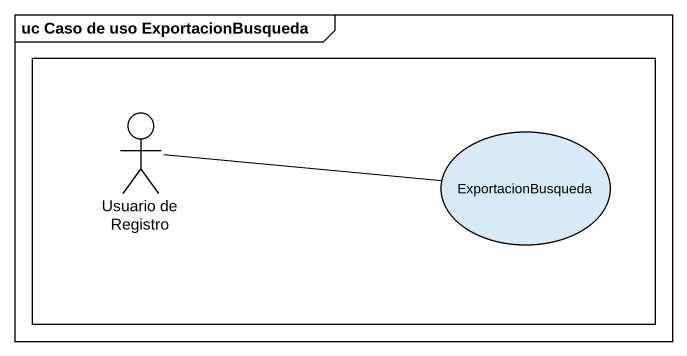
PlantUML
@startuml
mainframe uc Caso de uso ExportacionBusqueda
rectangle " " as rectangle1 {
  actor "Usuario de Registro" as Usuario_de_Registro
  usecase ExportacionBusqueda
}
Usuario_de_Registro -right- ExportacionBusqueda
@enduml
